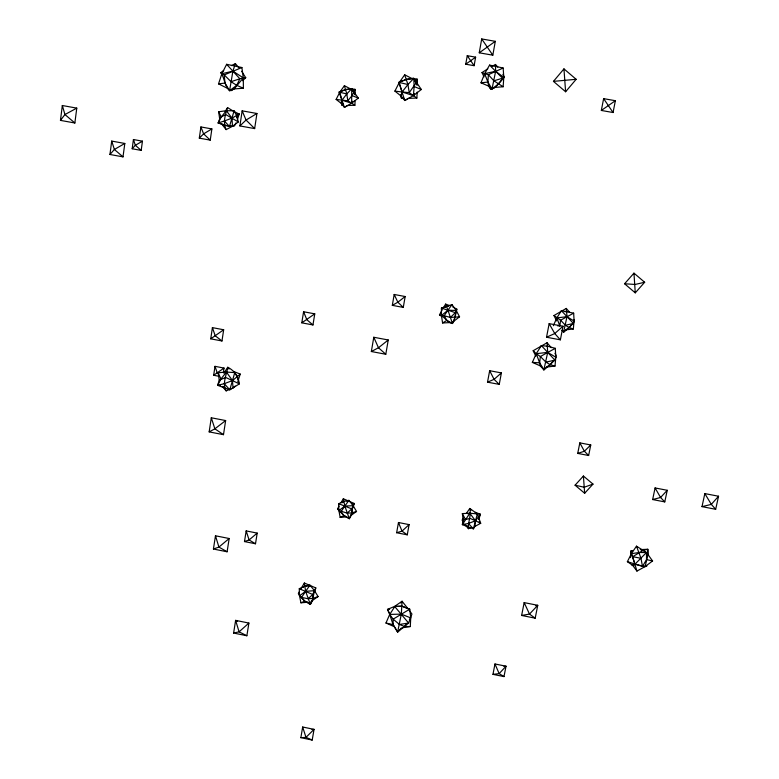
<?xml version="1.0" encoding="UTF-8"?>
<svg xmlns="http://www.w3.org/2000/svg" width="779" height="779" viewBox="0 0 779 779"><rect width="100%" height="100%" fill="white"/><g stroke="black" fill="none" stroke-linecap="round" stroke-linejoin="round"><path stroke-width="1.17" d="M409.257 610.424L411.955 614.008L408.634 623.054L397.621 632.061L393.083 624.592L393.152 619.159L389.714 614.417L387.494 609.392L394.602 606.413L402.081 601.252L407.914 608.633L409.783 609.129L410.737 617.932L410.299 626.54L402.529 627.718M647.748 554.015L647.826 549.283L640.299 549.594M574.172 319.556L573.334 328.991L566.129 329.809L563.597 332.156L561.951 330.452M355.243 94.98L355.156 89.4L350.024 88.64L344.396 85.68L339.741 92.292L336.138 99.41L341.494 103.607L344.396 107.336L347.59 105.525L354.893 105.233L355.107 100.647M354.893 105.233L351.66 103.227L351.709 88.748L345.545 89.614L339.079 92.107L344.396 107.336L351.66 103.227L358.291 98.086L351.709 88.748L345.545 89.614L339.079 92.107L346.791 93.928L351.709 88.748M417.369 85.038L417.32 79.234L411.487 78.29L404.681 74.794L399.179 82.642L394.904 91.094L401.127 96.099L404.788 100.501L408.284 98.388L416.862 98.047L417.193 92.097M502.874 74.346L504.325 77.228L495.123 87.384L492.026 88.962L487.888 82.077L488.375 74.706L503.146 68.016L503.799 77.374L503.146 86.751L495.123 87.384L490.673 89.03L488.676 86.138L487.888 82.077L484.655 73.635L481.997 72.593L487.829 68.776M630.552 557.628L631.009 550.86L633.356 550.51M416.862 98.047L413.425 95.622L414.126 86.527L413.785 78.358L406.317 79.419L398.829 82.35L404.788 100.501L413.425 95.622L421.322 89.507L413.785 78.358L406.317 79.419L398.829 82.35L407.933 84.531L413.785 78.358M551.298 347.687L547.053 342.75L533.167 350.725L536.225 353.685L539.643 362.81L543.878 369.84L554.911 360.151L555.826 357.24L555.281 348.33L547.579 346.236L541.415 345.613L536.225 353.685L532.349 362.401L540.236 365.848L543.878 369.84L546.829 367.036L554.999 366.062L556.021 355.263L554.921 353.286M470.545 527.948L468.413 528.698C467.926 521.833 471.441 515.532 469.805 508.444L477.332 513.906L480.701 523.284L474.81 526.468L473.398 528.863L462.346 524.656L463.115 519.866L462.356 513.604L469.815 513.225L477.332 513.906L473.398 528.863L468.422 523.459L462.346 524.656L469.815 513.225L475.472 520.8L480.701 523.284L479.192 521.541M474.81 526.468L475.472 520.8L480.448 514.257L475.287 512.28L476.719 514.198M541.999 367.25L540.236 365.848L539.643 362.81L540.373 356.519L555.281 348.33M60.45 120.385L62.33 105.516L76.78 108.125L74.862 122.994L60.45 120.385L64.939 114.542L76.78 108.125M557.676 325.856L559.848 325.934L560.578 320.227L573.665 313.148L574.104 321.094L573.412 323.431L563.597 332.156L562.35 330.082M109.936 154.485L111.718 141.087L124.815 143.463L123.004 156.871L109.936 154.485L114.386 149.471L124.815 143.463M132.177 148.76L133.433 139.538L142.45 141.174L141.184 150.405L132.177 148.76L135.351 145.284L142.45 141.174M199.297 138.146L200.914 126.948L211.878 128.924L210.242 140.123L199.297 138.146L203.601 133.861L211.878 128.924M239.893 125.935L242.152 110.842L256.934 113.491L254.655 128.593L239.893 125.935L246.057 120.044L256.934 113.491M210.729 338.836L212.404 327.628L223.67 329.76L221.976 340.968L210.729 338.836L223.67 329.76M219.298 376.354L213.67 375.274L215.014 366.344L224.04 368.068L223.359 372.537M209.162 431.887L211.294 417.778L225.647 420.553L223.485 434.672L209.162 431.887L214.877 428.82L225.647 420.553M213.427 549.039L215.471 535.786L229.172 538.513L227.108 551.775L213.427 549.039L218.918 547.082L229.172 538.513M341.046 102L342.03 105.399L341.494 103.607L342.02 100.189L339.741 92.292L340.998 92.253M228.5 88.825L218.529 83.869L221.869 73.742L226.631 64.306L241.899 67.53L243.311 77.871L243.379 88.231L234.197 88.933L229.581 90.685L232.902 71.152L235.365 63.605L238.9 67.783M244.489 541.58L246.174 530.908L257.206 533.099L255.502 543.771L244.489 541.58L249.105 539.954L257.206 533.099M233.612 633.054L235.618 620.366L248.9 623.064L246.865 635.752L233.612 633.054L239.085 631.837L248.9 623.064M301.794 322.837L303.586 311.746L314.765 313.849L312.963 324.95L301.794 322.837L314.765 313.849M300.85 737.694L302.671 727.011L314.044 729.368L312.204 740.05L300.85 737.694L305.981 737.362L312.204 740.05M371.349 351.524L373.784 337.258L388.254 339.985L385.79 354.26L371.349 351.524L378.477 347.755L388.254 339.985M392.314 305.358L394.184 294.472L405.168 296.526L403.279 307.403L392.314 305.358L397.845 302.203L405.168 296.526M465.745 64.219L467.254 55.689L475.628 57.159L474.119 65.689L465.745 64.219L475.628 57.159M479.241 52.816L481.704 38.95L495.308 41.316L492.815 55.182L479.241 52.816L495.308 41.316M396.647 532.739L398.468 522.514L409.102 524.608L407.261 534.832L396.647 532.739L402.032 531.132L409.102 524.608M503.146 68.016L489.582 65.095L484.655 73.635L480.994 82.808L488.676 86.138L492.026 88.962L495.639 71.288L495.473 64.462L491.666 66.566M410.299 626.54L404.574 626.511L399.423 624.456L393.152 619.159L409.783 609.129L401.954 606.198L394.856 606.5L389.714 614.417L393.083 624.592L397.621 632.061L401.321 614.125L402.081 601.252L400.747 602.965M543.878 369.84L547.705 352.381L547.053 342.75M563.597 332.156L567.015 316.654L566.275 308.426L553.976 315.524L556.615 320.948M487.518 382.168L489.66 370.707L501.394 372.917L499.242 384.388L487.518 382.168L494.081 379.344L501.394 372.917M546.527 337.239L549.156 323.645L563.022 326.235L560.374 339.829L546.527 337.239L554.755 333.539L563.022 326.235M601.33 110.452L603.628 98.641L615.371 100.705L613.054 112.527L601.33 110.452L615.371 100.705M492.961 674.351L494.977 663.981L506.029 666.211L503.984 676.591L492.961 674.351L499.164 673.621L503.984 676.591M521.628 615.459L524.16 602.605L537.753 605.312L535.192 618.175L521.628 615.459L529.496 614.086L537.753 605.312L535.504 605.721M577.716 453.407L579.829 442.871L590.764 444.965L588.632 455.501L577.716 453.407L584.386 451.255L590.764 444.965M636.949 571.085L632.655 556.693L643.288 550.315L647.826 549.283L647.933 554.658L645.109 566.586L636.949 571.085L632.752 565.418L627.377 561.669L631.37 553.684L636.472 546.167L646.492 552.506L652.578 560.958L645.109 566.586L642.471 566.43L627.377 561.669M339.04 506.136L337.55 508.891L338.894 510.586L343.977 515.571L349.304 518.668C352.936 514.344 351.446 508.161 354.231 503.487L343.335 498.755L341.134 502.455M226.124 129.616C222.687 122.595 225.297 114.562 227.585 107.609L233.057 110.998L234.109 110.832L236.641 115.701L238.335 121.962L232.493 126.286L226.124 129.616L221.772 124.134L218.178 122.975L219.678 118.895L226.329 110.696L234.109 110.832L229.484 126.441L218.178 122.975L221.265 116.938L225.686 114.523L238.335 121.962M652.646 499.553L655.09 487.946L667.243 490.293L664.769 501.9L652.646 499.553L660.573 497.489L667.243 490.293M701.996 506.642L704.839 493.594L718.55 496.233L715.677 509.281L701.996 506.642L711.324 504.383L718.55 496.233M235.151 386.072L233.018 387.942L226.173 390.883C221.888 383.57 226.679 374.933 227.741 367.269C234.304 370.444 238.588 376.666 239.319 383.911L229.795 389.831L217.623 385.332L219.25 380.162L218.139 372.752L226.397 372.05L234.771 372.615L229.795 389.831L224.264 383.687L217.623 385.332L220.954 379.013L226.397 372.05L232.483 380.59L239.319 383.911L237.809 381.525L240.253 374.105L233.632 371.447L237.488 376.851L237.653 379.188M314.434 592.42L315.807 587.921L304.355 583.023L300.84 588.963M353.247 506.72L354.231 503.487L351.952 503.662M456.143 311.405L456.835 309.156L452.726 306.916M478.773 519.603L480.448 514.257L476.008 513.497M237.322 119.742L239.211 114.085L234.08 111.514M299.34 591.709L298.338 593.54L299.526 595.779L304.793 601.164L310.354 604.436L312.944 598.369L314.453 590.677L315.807 587.921M349.304 518.668L351.767 512.903L351.719 508.872L353.14 505.698L348.924 500.342L343.802 501.433L338.709 503.701L338.894 510.586L340.16 517.431L346.499 516.857L349.304 518.668L344.844 506.068L343.335 498.755M442.336 309.575L439.492 314.843C444.575 316.401 447 322.496 452.453 323.499L454.975 317.589L456.835 309.156M394.349 626.715L385.965 623.015L389.714 614.417L401.321 614.125L410.737 617.932L409.364 619.831M553.343 325.71L556.81 317.929L561.435 310.724L573.665 313.148M235.959 122.907L234.469 125.955L229.484 126.441L224.342 120.998L218.178 122.975M394.904 91.094L402.11 91.99L413.425 95.622L414.564 93.597M400.279 82.662L399.179 82.642L402.11 91.99L409.228 92.633L416.307 82.652L417.32 79.234L415.139 79.565M310.354 604.436L312.564 600.541L312.749 594.494L314.453 590.677L309.974 585.185L304.706 586.139L299.263 588.72L299.526 595.779L300.928 602.81L307.539 602.264L310.354 604.436L305.631 591.339L304.355 583.023M452.005 304.608L447.954 310.198L441.44 315.544L444.157 315.748L446.893 320.364L452.453 323.499L454.176 320.558L456.212 310.451L452.005 304.608L441.43 308.065L441.44 315.544L442.579 322.964L451.051 322.535M631.009 550.86L631.37 553.684L639.004 552.525L646.492 552.506L646.521 559.585L642.471 566.43L640.99 558.27L636.472 546.167M443.426 307.754L445.607 304.102L449.668 305.611M336.138 99.41L342.02 100.189L351.66 103.227L352.868 101.221M463.252 521.784L462.21 520.09L463.388 518.152M344.396 85.68L346.791 93.928L342.02 100.189L347.823 100.754L352.069 95.603L355.156 89.4L352.751 89.76M225.199 111.436L227.585 107.609M223.894 373.209L227.741 367.269L229.026 369.11M466.407 513.293L469.805 508.444L470.954 510.235M404.574 626.511L405.947 624.602M553.08 360.989L550.344 364.747L546.829 367.036M560.354 312.194L561.435 310.724L573.412 323.431L565.418 325.252L560.578 320.227L553.976 315.524M571.358 324.853L569.303 327.667L566.129 329.809M572.731 322.973L574.104 321.094L567.015 316.654L556.81 317.929L559.848 325.934M540.314 347.074L541.415 345.613L554.911 360.151L545.904 362.118L540.373 356.519L536.225 353.685L547.705 352.381L555.826 357.24M404.681 74.794L407.933 84.531L402.11 91.99L401.127 96.099L401.477 98.271L403.746 98.31M553.45 81.367L563.957 68.883L576.148 79.302L565.612 91.756L553.45 81.367L576.148 79.302M624.573 283.77L633.96 273.147L644.661 282.251L635.265 292.846L624.573 283.77L635.158 284.462L644.661 282.251M575.077 485.2L583.403 476.027L592.994 484.11L584.659 493.273L575.077 485.2L584.201 487.235L592.994 484.11M397.621 632.061L401.419 627.884M634.067 565.778L632.032 565.311L634.982 564.2L646.492 552.506M240.253 374.105L232.483 380.59L224.264 383.687M445.607 304.102L447.954 310.198L444.157 315.748L450.466 317.462L455.335 312.642L441.43 308.065M242.6 80.724L245.726 77.705L241.607 71.22M451.966 322.662L459.552 316.79L456.212 310.451L447.954 310.198L452.453 323.499M346.957 501.296L349.06 501.209L348.924 500.342L344.844 506.068L338.894 510.586L347.239 513.118L351.719 508.872L338.709 503.701M237.605 115.594L239.211 114.085L236.913 113.851M302.768 587.551L304.706 586.139L310.295 585.72L309.974 585.185L305.631 591.339L299.526 595.779L301.561 597.415L308.133 598.749L312.749 594.494L299.263 588.72M444.809 307.539L446.464 306.186L448.558 306.254M232.522 89.351L230.759 90.734L234.197 88.933L243.311 77.871L245.726 77.705M492.026 88.962L498.356 84.122L503.799 77.374L495.639 71.288L489.582 65.095M341.923 502.864L343.802 501.433M223.68 70.48L220.847 72.583C224.654 78.027 224.323 85.972 229.581 90.685L236.709 85.32L239.874 78.806L243.311 77.871L232.902 71.152L226.631 64.306M213.67 375.274L224.04 368.068M307.539 602.264L304.793 601.164L301.561 597.415L305.631 591.339L314.453 590.677L318.095 596.558L310.938 601.476M351.29 515.211L356.539 511.462L353.14 505.698L344.844 506.068L341.017 511.735L343.977 515.571L346.499 516.857M219.25 380.162L225.696 377.464L232.483 380.59L233.018 387.942M224.342 120.998L231.986 118.135L239.211 114.085M442.579 322.964L446.893 320.364M231.402 65.64L235.365 63.605M340.16 517.431L343.977 515.571M300.928 602.81L304.793 601.164M241.899 67.53L224.235 74.92L221.869 73.742L232.902 71.152L239.874 78.806L231.012 81.678L224.235 74.92L224.985 83.071L229.581 90.685M468.422 523.459L475.472 520.8L470.253 518.463L462.21 520.09M318.095 596.558L312.944 598.369L308.133 598.749M493.886 80.821L502.543 78.221L495.639 71.288L484.655 73.635L488.375 74.706L493.886 80.821L503.146 86.751M356.539 511.462L351.767 512.903L347.239 513.118M467.77 513.741L469.815 513.225M459.552 316.79L450.466 317.462M399.423 624.456L408.634 623.054L394.602 606.413L401.954 606.198L407.914 608.633M219.678 118.895L218.656 111.777L226.329 110.696L231.986 118.135L232.493 126.286L224.644 125.448L221.772 124.134M564.658 311.649L566.82 311.376M644.691 566.236L646.901 565.953L645.109 566.586L634.982 564.2L631.37 553.684L632.655 556.693L640.99 558.27M503.955 666.464L506.029 666.211L499.164 673.621L494.977 663.981M218.529 83.869L224.985 83.071M480.994 82.808L487.888 82.077M311.98 729.514L314.044 729.368L305.981 737.362L302.671 727.011M389.636 609.285L387.494 609.392L390.026 614.378M217.623 385.332L220.525 385.459M532.349 362.401L539.643 362.81M641.253 549.974L643.288 550.315L644.837 551.756M385.965 623.015L393.083 624.592M646.521 559.585L652.578 560.958M554.999 366.062L550.344 364.747L545.904 362.118M341.494 103.607L343.529 104.25M573.334 328.991L569.303 327.667L565.418 325.252M352.069 95.603L358.291 98.086M414.126 86.527L421.322 89.507M243.379 88.231L236.709 85.32L231.012 81.678M246.865 635.752L239.085 631.837L235.618 620.366L237.556 621.369M227.108 551.775L218.918 547.082L215.471 535.786M255.502 543.771L249.105 539.954L246.174 530.908M351.66 103.227L347.823 100.754L346.791 93.928M439.492 314.843L442.141 316.644M223.485 434.672L214.877 428.82L211.294 417.778M466.446 525.436L468.082 526.546M337.55 508.891L339.537 510.245M223.037 386.598L224.586 387.689M407.261 534.832L402.032 531.132L398.468 522.514M413.425 95.622L409.228 92.633L407.933 84.531M535.192 618.175L529.496 614.086L524.16 602.605M221.976 340.968L215.228 335.798L212.404 327.628M312.963 324.95L306.848 319.731L303.586 311.746M74.862 122.994L64.939 114.542L62.33 105.516M123.004 156.871L114.386 149.471L111.718 141.087M141.184 150.405L135.351 145.284L133.433 139.538M385.79 354.26L378.477 347.755L373.784 337.258M414.701 81.201L416.307 82.652L416.736 84.999M352.439 90.851L354.046 92.321L354.542 94.278M210.242 140.123L203.601 133.861L200.914 126.948M403.279 307.403L397.845 302.203L394.184 294.472M499.242 384.388L494.081 379.344L489.66 370.707M254.655 128.593L246.057 120.044L242.152 110.842M588.632 455.501L584.386 451.255L579.829 442.871M664.769 501.9L660.573 497.489L655.09 487.946M495.473 64.462L497.81 67.052M560.374 339.829L554.755 333.539L549.156 323.645M715.677 509.281L711.324 504.383L704.839 493.594M566.275 308.426L569.868 312.554M222.268 386.403L226.173 390.883M464.81 524.316L468.413 528.698M474.119 65.689L467.254 55.689M492.815 55.182L481.704 38.95M603.628 98.641L613.054 112.527M488.394 85.057L490.673 89.03M462.356 513.604L465.345 519.311M218.656 111.777L221.265 116.938M220.847 72.583L221.898 74.667M533.167 350.725L535.786 356.081M481.997 72.593L484.051 76.839M218.139 372.752L220.954 379.013M215.014 366.344L217.283 373.044M400.533 94.795L401.477 98.271M633.96 273.147L635.265 292.846M563.957 68.883L565.612 91.756M584.659 493.273L583.403 476.027M236.641 115.701L236.758 117.775"/></g></svg>
